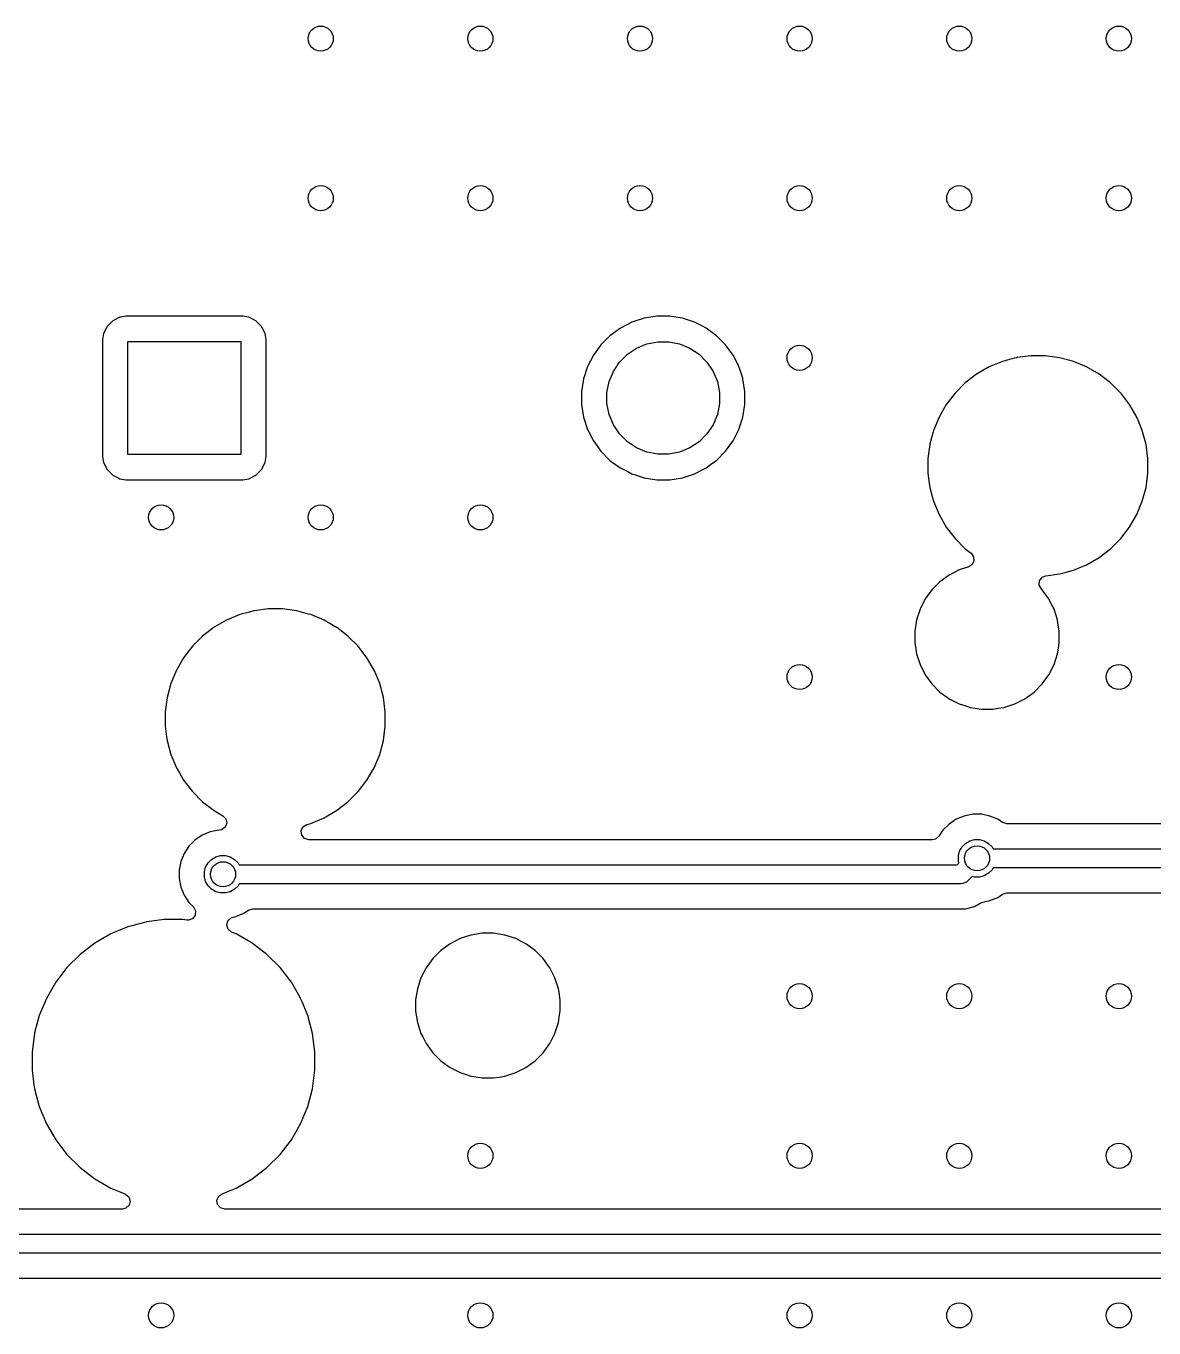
# Model space of a CAD drawing. Extents: x 2.6 to 14.2, y -9.4 to -3.8.
# Drawn here: x 10.599 to 11.305, y -7.138 to -6.323 of the extents above; entities that cross this region are included whole.
import ezdxf

# ---------------------------------------------------------------- set-up
doc = ezdxf.new("R2010")
doc.units = 0
doc.header["$MEASUREMENT"] = 0
doc.layers.add('BLACK', color=7, linetype='CONTINUOUS')

msp = doc.modelspace()

# ---------------------------------------------------------------- linework, layer by layer
at = {"layer": 'BLACK', "linetype": 'CONTINUOUS'}
for p, q in [((10.65298, -6.50739), (10.64945, -6.51092)), ((10.65743, -6.50512), (10.65298, -6.50739)), ((10.65298, -6.50739), (10.65298, -6.50739)), ((10.65298, -6.50739), (10.65298, -6.50739)), ((10.65794, -6.50504), (10.65743, -6.50512)), ((10.66113, -6.50454), (10.65794, -6.50504)), ((10.73447, -6.50454), (10.66113, -6.50454)), ((10.73817, -6.50512), (10.73447, -6.50454)), ((10.73905, -6.50558), (10.73817, -6.50512)), ((10.74262, -6.50739), (10.73905, -6.50558)), ((10.74615, -6.51092), (10.74262, -6.50739)), ((10.74262, -6.50739), (10.74262, -6.50739)), ((10.74262, -6.50739), (10.74262, -6.50739)), ((10.97814, -6.50829), (10.97096, -6.51195)), ((10.98581, -6.5058), (10.97814, -6.50829)), ((10.99281, -6.50469), (10.98581, -6.5058)), ((10.99377, -6.50454), (10.99281, -6.50469)), ((11.00183, -6.50454), (10.99377, -6.50454)), ((11.00292, -6.50471), (11.00183, -6.50454)), ((11.00979, -6.5058), (11.00292, -6.50471)), ((11.01745, -6.50829), (11.00979, -6.5058)), ((11.02239, -6.51081), (11.01745, -6.50829)), ((10.64718, -6.51537), (10.6466, -6.51907)), ((10.64884, -6.51213), (10.64718, -6.51537)), ((10.64945, -6.51092), (10.64884, -6.51213)), ((10.64945, -6.51092), (10.64945, -6.51092)), ((10.64945, -6.51092), (10.64945, -6.51092)), ((10.74842, -6.51537), (10.74615, -6.51092)), ((10.74615, -6.51092), (10.74615, -6.51092)), ((10.74615, -6.51092), (10.74615, -6.51092)), ((10.749, -6.51907), (10.74842, -6.51537)), ((10.96444, -6.51669), (10.95875, -6.52239)), ((10.97096, -6.51195), (10.96444, -6.51669)), ((11.02463, -6.51195), (11.02239, -6.51081)), ((11.03115, -6.51669), (11.02463, -6.51195)), ((11.02463, -6.51195), (11.02463, -6.51195)), ((11.02463, -6.51195), (11.02463, -6.51195)), ((11.03685, -6.52239), (11.03115, -6.51669)), ((10.6466, -6.51907), (10.6466, -6.59241)), ((10.66237, -6.59117), (10.66237, -6.52031)), ((10.66237, -6.52031), (10.73323, -6.52031)), ((10.73323, -6.52031), (10.73323, -6.59117)), ((10.749, -6.55171), (10.749, -6.51907)), ((10.95875, -6.52239), (10.95401, -6.5289)), ((10.97532, -6.52835), (10.9811, -6.52449)), ((10.9811, -6.52449), (10.98751, -6.52183)), ((10.98751, -6.52183), (10.99433, -6.52048)), ((10.99433, -6.52048), (11.00127, -6.52048)), ((11.00127, -6.52048), (11.00808, -6.52183)), ((11.00808, -6.52183), (11.0145, -6.52449)), ((11.0145, -6.52449), (11.02028, -6.52835)), ((11.04096, -6.52804), (11.03685, -6.52239)), ((10.95401, -6.5289), (10.95035, -6.53609)), ((10.96655, -6.53904), (10.97041, -6.53326)), ((10.97041, -6.53326), (10.97532, -6.52835)), ((11.02028, -6.52835), (11.02519, -6.53326)), ((11.02519, -6.53326), (11.02905, -6.53904)), ((11.04159, -6.52891), (11.04096, -6.52804)), ((11.04259, -6.53087), (11.04159, -6.52891)), ((11.04525, -6.53609), (11.04259, -6.53087)), ((11.2103, -6.53284), (11.20196, -6.5363)), ((11.21766, -6.53087), (11.2103, -6.53284)), ((11.21903, -6.53051), (11.21766, -6.53087)), ((11.21946, -6.53045), (11.21903, -6.53051)), ((11.22799, -6.52933), (11.21946, -6.53045)), ((11.23702, -6.52933), (11.22799, -6.52933)), ((11.22799, -6.52933), (11.22799, -6.52933)), ((11.24448, -6.53031), (11.23702, -6.52933)), ((11.23702, -6.52933), (11.23702, -6.52933)), ((11.24598, -6.53051), (11.24448, -6.53031)), ((11.25408, -6.53268), (11.24598, -6.53051)), ((11.2547, -6.53284), (11.25408, -6.53268)), ((11.26305, -6.5363), (11.2547, -6.53284)), ((10.95035, -6.53609), (10.94786, -6.54375)), ((10.96389, -6.54545), (10.96655, -6.53904)), ((11.02905, -6.53904), (11.03171, -6.54545)), ((11.04573, -6.53756), (11.04525, -6.53609)), ((11.04525, -6.53609), (11.04525, -6.53609)), ((11.04525, -6.53609), (11.04525, -6.53609)), ((11.04761, -6.54336), (11.04573, -6.53756)), ((11.19413, -6.54082), (11.18697, -6.54632)), ((11.20196, -6.5363), (11.19413, -6.54082)), ((11.20196, -6.5363), (11.20196, -6.5363)), ((11.2636, -6.53662), (11.26305, -6.5363)), ((11.26305, -6.5363), (11.26305, -6.5363)), ((11.26988, -6.54024), (11.2636, -6.53662)), ((11.27088, -6.54082), (11.26988, -6.54024)), ((11.27804, -6.54632), (11.27088, -6.54082)), ((10.94786, -6.54375), (10.9466, -6.55171)), ((10.96254, -6.55227), (10.96389, -6.54545)), ((11.03171, -6.54545), (11.03306, -6.55227)), ((11.04774, -6.54375), (11.04761, -6.54336)), ((11.049, -6.55171), (11.04774, -6.54375)), ((11.18697, -6.54632), (11.18058, -6.55271)), ((11.28443, -6.55271), (11.27804, -6.54632)), ((11.27804, -6.54632), (11.27804, -6.54632)), ((10.749, -6.59241), (10.749, -6.55171)), ((10.9466, -6.55171), (10.9466, -6.55977)), ((10.96254, -6.55921), (10.96254, -6.55227)), ((11.03306, -6.55227), (11.03306, -6.55921)), ((11.049, -6.55977), (11.049, -6.55171)), ((11.18058, -6.55271), (11.17508, -6.55987)), ((11.2848, -6.55319), (11.28443, -6.55271)), ((11.28443, -6.55271), (11.28443, -6.55271)), ((11.28443, -6.55271), (11.28443, -6.55271)), ((11.28993, -6.55987), (11.2848, -6.55319)), ((10.9466, -6.55977), (10.94786, -6.56773)), ((10.96389, -6.56603), (10.96254, -6.55921)), ((10.96655, -6.57244), (10.96389, -6.56603)), ((11.03171, -6.56603), (11.02905, -6.57244)), ((11.03306, -6.55921), (11.03171, -6.56603)), ((11.04774, -6.56773), (11.049, -6.55977)), ((11.17508, -6.55987), (11.17056, -6.5677)), ((11.29445, -6.5677), (11.28993, -6.55987)), ((11.28993, -6.55987), (11.28993, -6.55987)), ((11.28993, -6.55987), (11.28993, -6.55987)), ((10.94786, -6.56773), (10.95035, -6.57539)), ((10.97041, -6.57822), (10.96655, -6.57244)), ((11.02905, -6.57244), (11.02519, -6.57822)), ((11.04525, -6.57539), (11.04774, -6.56773)), ((11.17056, -6.5677), (11.1671, -6.57604)), ((11.17056, -6.5677), (11.17056, -6.5677)), ((11.29528, -6.5697), (11.29445, -6.5677)), ((11.29445, -6.5677), (11.29445, -6.5677)), ((11.29445, -6.5677), (11.29445, -6.5677)), ((11.2979, -6.57604), (11.29528, -6.5697)), ((10.95035, -6.57539), (10.95192, -6.57848)), ((10.95192, -6.57848), (10.95388, -6.58233)), ((10.95388, -6.58233), (10.95401, -6.58258)), ((10.95401, -6.58258), (10.95875, -6.58909)), ((10.97532, -6.58313), (10.97041, -6.57822)), ((11.02519, -6.57822), (11.02028, -6.58313)), ((11.04018, -6.58452), (11.04159, -6.58258)), ((11.04159, -6.58258), (11.04525, -6.57539)), ((11.16689, -6.57684), (11.16483, -6.58454)), ((11.1671, -6.57604), (11.16689, -6.57684)), ((11.30024, -6.58477), (11.2979, -6.57604)), ((10.73323, -6.59117), (10.66237, -6.59117)), ((10.95875, -6.58909), (10.95875, -6.5891)), ((10.95875, -6.5891), (10.96444, -6.59479)), ((10.9811, -6.58699), (10.97532, -6.58313)), ((10.98751, -6.58965), (10.9811, -6.58699)), ((10.99433, -6.591), (10.98751, -6.58965)), ((11.00127, -6.591), (10.99433, -6.591)), ((11.00808, -6.58965), (11.00127, -6.591)), ((11.0145, -6.58699), (11.00808, -6.58965)), ((11.02028, -6.58313), (11.0145, -6.58699)), ((11.03115, -6.59479), (11.03685, -6.5891)), ((11.03685, -6.58909), (11.04018, -6.58452)), ((11.03685, -6.5891), (11.03685, -6.58909)), ((11.03685, -6.5891), (11.03685, -6.5891)), ((11.16477, -6.58477), (11.16359, -6.59373)), ((11.16483, -6.58454), (11.16477, -6.58477)), ((11.16477, -6.58477), (11.16477, -6.58477)), ((11.30142, -6.59373), (11.30024, -6.58477)), ((10.6466, -6.59241), (10.64698, -6.59479)), ((10.64698, -6.59479), (10.64718, -6.59611)), ((10.64718, -6.59611), (10.64945, -6.60056)), ((10.74615, -6.60056), (10.74842, -6.59611)), ((10.74842, -6.59611), (10.749, -6.59241)), ((10.74842, -6.59611), (10.74842, -6.59611)), ((10.74842, -6.59611), (10.74842, -6.59611)), ((10.749, -6.59241), (10.749, -6.59241)), ((10.96444, -6.59479), (10.96942, -6.59841)), ((10.96942, -6.59841), (10.97096, -6.59953)), ((11.02463, -6.59953), (11.02833, -6.59685)), ((11.02833, -6.59685), (11.03115, -6.59479)), ((11.03115, -6.59479), (11.03115, -6.59479)), ((11.03115, -6.59479), (11.03115, -6.59479)), ((11.16359, -6.59373), (11.16359, -6.60276)), ((11.30142, -6.60276), (11.30142, -6.59373)), ((10.64945, -6.60056), (10.64945, -6.60056)), ((10.64945, -6.60056), (10.64945, -6.60056)), ((10.64945, -6.60056), (10.65298, -6.60409)), ((10.65298, -6.60409), (10.65298, -6.60409)), ((10.65298, -6.60409), (10.65298, -6.60409)), ((10.65298, -6.60409), (10.65685, -6.60606)), ((10.65685, -6.60606), (10.65743, -6.60636)), ((10.65743, -6.60636), (10.66113, -6.60694)), ((10.66113, -6.60694), (10.66113, -6.60694)), ((10.66113, -6.60694), (10.73447, -6.60694)), ((10.73447, -6.60694), (10.73817, -6.60636)), ((10.73817, -6.60636), (10.74262, -6.60409)), ((10.74262, -6.60409), (10.74615, -6.60056)), ((10.97096, -6.59953), (10.97554, -6.60186)), ((10.97554, -6.60186), (10.97814, -6.60319)), ((10.97814, -6.60319), (10.97814, -6.60319)), ((10.97814, -6.60319), (10.97814, -6.60319)), ((10.97814, -6.60319), (10.98091, -6.60409)), ((10.98091, -6.60409), (10.98581, -6.60568)), ((10.98581, -6.60568), (10.98979, -6.60631)), ((10.98979, -6.60631), (10.99377, -6.60694)), ((10.99377, -6.60694), (10.99377, -6.60694)), ((10.99377, -6.60694), (11.00183, -6.60694)), ((11.00183, -6.60694), (11.00979, -6.60568)), ((11.00183, -6.60694), (11.00183, -6.60694)), ((11.00979, -6.60568), (11.01745, -6.60319)), ((11.01745, -6.60319), (11.02463, -6.59953)), ((11.16359, -6.60276), (11.16442, -6.60909)), ((11.30024, -6.61172), (11.30142, -6.60276)), ((11.16442, -6.60909), (11.16477, -6.61172)), ((11.16477, -6.61172), (11.16606, -6.61654)), ((11.2979, -6.62044), (11.30024, -6.61172)), ((11.16606, -6.61654), (11.1671, -6.62044)), ((11.1671, -6.62044), (11.17056, -6.62879)), ((11.29445, -6.62879), (11.2979, -6.62044)), ((11.17056, -6.62879), (11.17056, -6.62879)), ((11.17056, -6.62879), (11.17508, -6.63661)), ((11.28993, -6.63661), (11.29445, -6.62879)), ((11.17508, -6.63661), (11.18058, -6.64378)), ((11.28443, -6.64378), (11.28993, -6.63661)), ((11.18058, -6.64378), (11.18058, -6.64378)), ((11.18058, -6.64378), (11.18697, -6.65017)), ((11.27804, -6.65017), (11.28443, -6.64378)), ((11.28443, -6.64378), (11.28443, -6.64378)), ((11.28443, -6.64378), (11.28443, -6.64378)), ((11.18697, -6.65017), (11.18697, -6.65017)), ((11.18697, -6.65017), (11.19064, -6.65299)), ((11.19064, -6.65299), (11.19226, -6.65521)), ((11.19226, -6.65521), (11.19242, -6.65795)), ((11.26305, -6.66019), (11.27088, -6.65567)), ((11.27088, -6.65567), (11.27804, -6.65017)), ((11.27804, -6.65017), (11.27804, -6.65017)), ((11.27804, -6.65017), (11.27804, -6.65017)), ((11.18324, -6.66343), (11.17689, -6.66667)), ((11.18917, -6.6615), (11.18324, -6.66343)), ((11.18324, -6.66343), (11.18324, -6.66343)), ((11.19108, -6.66035), (11.18917, -6.6615)), ((11.19242, -6.65795), (11.19108, -6.66035)), ((11.25013, -6.66487), (11.2547, -6.66364)), ((11.2547, -6.66364), (11.25987, -6.6615)), ((11.25987, -6.6615), (11.26302, -6.6602)), ((11.26302, -6.6602), (11.26305, -6.66019)), ((11.26305, -6.66019), (11.26305, -6.66019)), ((11.26305, -6.66019), (11.26305, -6.66019)), ((11.17112, -6.67086), (11.16608, -6.6759)), ((11.17689, -6.66667), (11.17112, -6.67086)), ((11.17112, -6.67086), (11.17112, -6.67086)), ((11.23335, -6.67298), (11.23355, -6.67023)), ((11.23355, -6.67023), (11.2352, -6.66803)), ((11.2352, -6.66803), (11.23749, -6.6671)), ((11.23749, -6.6671), (11.24598, -6.66598)), ((11.24598, -6.66598), (11.25013, -6.66487)), ((11.16608, -6.6759), (11.16189, -6.68167)), ((11.16608, -6.6759), (11.16608, -6.6759)), ((11.23467, -6.67539), (11.23335, -6.67298)), ((11.23518, -6.6759), (11.23467, -6.67539)), ((11.23804, -6.67984), (11.23518, -6.6759)), ((11.23518, -6.6759), (11.23518, -6.6759)), ((11.23937, -6.68167), (11.23804, -6.67984)), ((10.74128, -6.6891), (10.73773, -6.69006)), ((10.74171, -6.68905), (10.74128, -6.6891)), ((10.75024, -6.68793), (10.74171, -6.68905)), ((10.75927, -6.68793), (10.75024, -6.68793)), ((10.75024, -6.68793), (10.75024, -6.68793)), ((10.76673, -6.68891), (10.75927, -6.68793)), ((10.75927, -6.68793), (10.75927, -6.68793)), ((10.76823, -6.6891), (10.76673, -6.68891)), ((10.77565, -6.69109), (10.76823, -6.6891)), ((11.15865, -6.68802), (11.15645, -6.6948)), ((11.16189, -6.68167), (11.15865, -6.68802)), ((11.15865, -6.68802), (11.15865, -6.68802)), ((11.24112, -6.6851), (11.23937, -6.68167)), ((11.24261, -6.68802), (11.24112, -6.6851)), ((11.24481, -6.6948), (11.24261, -6.68802)), ((11.24261, -6.68802), (11.24261, -6.68802)), ((10.72421, -6.6949), (10.71638, -6.69942)), ((10.73255, -6.69144), (10.72421, -6.6949)), ((10.72421, -6.6949), (10.72421, -6.6949)), ((10.73773, -6.69006), (10.73255, -6.69144)), ((10.77696, -6.69144), (10.77565, -6.69109)), ((10.7853, -6.6949), (10.77696, -6.69144)), ((10.78897, -6.69702), (10.7853, -6.6949)), ((10.7853, -6.6949), (10.7853, -6.6949)), ((10.79278, -6.69922), (10.78897, -6.69702)), ((11.15645, -6.6948), (11.15533, -6.70184)), ((11.24508, -6.69653), (11.24481, -6.6948)), ((11.24592, -6.70184), (11.24508, -6.69653)), ((10.70922, -6.70492), (10.70283, -6.71131)), ((10.71638, -6.69942), (10.70922, -6.70492)), ((10.79313, -6.69942), (10.79278, -6.69922)), ((10.79629, -6.70184), (10.79313, -6.69942)), ((10.80029, -6.70492), (10.79629, -6.70184)), ((10.80668, -6.7113), (10.80029, -6.70492)), ((10.80029, -6.70492), (10.80029, -6.70492)), ((11.15533, -6.70184), (11.15533, -6.70897)), ((11.24592, -6.70897), (11.24592, -6.70184)), ((10.70283, -6.71131), (10.69733, -6.71847)), ((10.80668, -6.71131), (10.80668, -6.7113)), ((10.81218, -6.71847), (10.80668, -6.71131)), ((11.15533, -6.70897), (11.15645, -6.71601)), ((11.24481, -6.71601), (11.24538, -6.71239)), ((11.24538, -6.71239), (11.24592, -6.70897)), ((10.69733, -6.71847), (10.69281, -6.7263)), ((10.8167, -6.7263), (10.81218, -6.71847)), ((10.81218, -6.71847), (10.81218, -6.71847)), ((10.81218, -6.71847), (10.81218, -6.71847)), ((11.15645, -6.71601), (11.15865, -6.72279)), ((11.24261, -6.72279), (11.24481, -6.71601)), ((10.69281, -6.7263), (10.68936, -6.73464)), ((10.69281, -6.7263), (10.69281, -6.7263)), ((10.81808, -6.72963), (10.8167, -6.7263)), ((10.8167, -6.7263), (10.8167, -6.7263)), ((10.8167, -6.7263), (10.8167, -6.7263)), ((10.82015, -6.73464), (10.81808, -6.72963)), ((11.15865, -6.72279), (11.15865, -6.72279)), ((11.15865, -6.72279), (11.16044, -6.7263)), ((11.16044, -6.7263), (11.16184, -6.72904)), ((11.16184, -6.72904), (11.16189, -6.72915)), ((11.16189, -6.72915), (11.16608, -6.73491)), ((11.23518, -6.73491), (11.23937, -6.72915)), ((11.23937, -6.72915), (11.24261, -6.72279)), ((10.68936, -6.73464), (10.68702, -6.74337)), ((10.82249, -6.74337), (10.82015, -6.73464)), ((11.16608, -6.73491), (11.16608, -6.73491)), ((11.16608, -6.73491), (11.17112, -6.73996)), ((11.23014, -6.73996), (11.23518, -6.73491)), ((10.68702, -6.74337), (10.68584, -6.75233)), ((10.68702, -6.74337), (10.68702, -6.74337)), ((10.82367, -6.75233), (10.82249, -6.74337)), ((11.17112, -6.73996), (11.17112, -6.73996)), ((11.17112, -6.73996), (11.17582, -6.74337)), ((11.17582, -6.74337), (11.17689, -6.74415)), ((11.17689, -6.74415), (11.18104, -6.74626)), ((11.21802, -6.74738), (11.22437, -6.74415)), ((11.22437, -6.74415), (11.23014, -6.73996)), ((10.68584, -6.75233), (10.68584, -6.76136)), ((10.82367, -6.76136), (10.82367, -6.75233)), ((11.18104, -6.74626), (11.18324, -6.74738)), ((11.18324, -6.74738), (11.18324, -6.74738)), ((11.18324, -6.74738), (11.18663, -6.74849)), ((11.18663, -6.74849), (11.19002, -6.74959)), ((11.19002, -6.74959), (11.19328, -6.7501)), ((11.19328, -6.7501), (11.19706, -6.7507)), ((11.19706, -6.7507), (11.19706, -6.7507)), ((11.19706, -6.7507), (11.20419, -6.7507)), ((11.20419, -6.7507), (11.20761, -6.75016)), ((11.20761, -6.75016), (11.21124, -6.74959)), ((11.21124, -6.74959), (11.21802, -6.74738)), ((10.68584, -6.76136), (10.68671, -6.76798)), ((10.82249, -6.77032), (10.82367, -6.76136)), ((10.68671, -6.76798), (10.68702, -6.77032)), ((10.68702, -6.77032), (10.68855, -6.77606)), ((10.82015, -6.77904), (10.82249, -6.77032)), ((10.68855, -6.77606), (10.68936, -6.77904)), ((10.68936, -6.77904), (10.69281, -6.78739)), ((10.8167, -6.78739), (10.82015, -6.77904)), ((10.69281, -6.78739), (10.69281, -6.78739)), ((10.69281, -6.78739), (10.69471, -6.79068)), ((10.69471, -6.79068), (10.69731, -6.79517)), ((10.69731, -6.79517), (10.69733, -6.79521)), ((10.81218, -6.79521), (10.8167, -6.78739)), ((10.69733, -6.79521), (10.70283, -6.80238)), ((10.70283, -6.80238), (10.70283, -6.80238)), ((10.70283, -6.80238), (10.70922, -6.80877)), ((10.80029, -6.80877), (10.80668, -6.80238)), ((10.80668, -6.80238), (10.81218, -6.79521)), ((10.80668, -6.80238), (10.80668, -6.80238)), ((10.80668, -6.80238), (10.80668, -6.80238)), ((10.70922, -6.80877), (10.70922, -6.80877)), ((10.70922, -6.80877), (10.71638, -6.81427)), ((10.79313, -6.81427), (10.80029, -6.80877)), ((10.80029, -6.80877), (10.80029, -6.80877)), ((10.80029, -6.80877), (10.80029, -6.80877)), ((10.71638, -6.81427), (10.71638, -6.81427)), ((10.71638, -6.81427), (10.71638, -6.81427)), ((10.71638, -6.81427), (10.72193, -6.81747)), ((10.72193, -6.81747), (10.72383, -6.81946)), ((10.72383, -6.81946), (10.72435, -6.82216)), ((10.77696, -6.82224), (10.7853, -6.81879)), ((10.7853, -6.81879), (10.79313, -6.81427)), ((11.18635, -6.81764), (11.18133, -6.81972)), ((11.19167, -6.81658), (11.18635, -6.81764)), ((11.18635, -6.81764), (11.18635, -6.81764)), ((11.19711, -6.81658), (11.19167, -6.81658)), ((11.19167, -6.81658), (11.19167, -6.81658)), ((11.20243, -6.81764), (11.19711, -6.81658)), ((11.19711, -6.81658), (11.19711, -6.81658)), ((11.20745, -6.81972), (11.20243, -6.81764)), ((11.20243, -6.81764), (11.20243, -6.81764)), ((10.71398, -6.82764), (10.70896, -6.82972)), ((10.71931, -6.82658), (10.71398, -6.82764)), ((10.71398, -6.82764), (10.71398, -6.82764)), ((10.71949, -6.82658), (10.71931, -6.82658)), ((10.72109, -6.82631), (10.71949, -6.82658)), ((10.72333, -6.82472), (10.72109, -6.82631)), ((10.72435, -6.82216), (10.72333, -6.82472)), ((10.77097, -6.82691), (10.77211, -6.82441)), ((10.77136, -6.82963), (10.77097, -6.82691)), ((10.77211, -6.82441), (10.77443, -6.82292)), ((10.77443, -6.82292), (10.77454, -6.82289)), ((10.77454, -6.82289), (10.77696, -6.82224)), ((11.17297, -6.82658), (11.17047, -6.83032)), ((11.17681, -6.82274), (11.17297, -6.82658)), ((11.17297, -6.82658), (11.17297, -6.82658)), ((11.18133, -6.81972), (11.17681, -6.82274)), ((11.17681, -6.82274), (11.17681, -6.82274)), ((11.18133, -6.81972), (11.18133, -6.81972)), ((11.21036, -6.82167), (11.20745, -6.81972)), ((11.20745, -6.81972), (11.20745, -6.81972)), ((11.21044, -6.82171), (11.21036, -6.82167)), ((11.21307, -6.82249), (11.21044, -6.82171)), ((11.87595, -6.82249), (11.21307, -6.82249)), ((10.70445, -6.83274), (10.70061, -6.83658)), ((10.70896, -6.82972), (10.70445, -6.83274)), ((10.70445, -6.83274), (10.70445, -6.83274)), ((10.70896, -6.82972), (10.70896, -6.82972)), ((10.77316, -6.83171), (10.77136, -6.82963)), ((10.7758, -6.83249), (10.77316, -6.83171)), ((11.16641, -6.83249), (10.7758, -6.83249)), ((11.16836, -6.83208), (11.16641, -6.83249)), ((11.17047, -6.83032), (11.16836, -6.83208)), ((11.18502, -6.83697), (11.1872, -6.83479)), ((11.1872, -6.83479), (11.18987, -6.83325)), ((11.18987, -6.83325), (11.19285, -6.83245)), ((11.19285, -6.83245), (11.19593, -6.83245)), ((11.19593, -6.83245), (11.19891, -6.83325)), ((11.19891, -6.83325), (11.20158, -6.83479)), ((11.20158, -6.83479), (11.20376, -6.83697)), ((10.69759, -6.8411), (10.69551, -6.84612)), ((10.70061, -6.83658), (10.69759, -6.8411)), ((10.69759, -6.8411), (10.69759, -6.8411)), ((10.70061, -6.83658), (10.70061, -6.83658)), ((10.71484, -6.84479), (10.71751, -6.84325)), ((10.71751, -6.84325), (10.72049, -6.84245)), ((10.72049, -6.84245), (10.72357, -6.84245)), ((10.72357, -6.84245), (10.72655, -6.84325)), ((10.72655, -6.84325), (10.72922, -6.84479)), ((11.18268, -6.84262), (11.18348, -6.83964)), ((11.18268, -6.8457), (11.18268, -6.84262)), ((11.18348, -6.83964), (11.18502, -6.83697)), ((11.20376, -6.83697), (11.2045, -6.83826)), ((11.2045, -6.83826), (11.8845, -6.83826)), ((10.69551, -6.84612), (10.69445, -6.85145)), ((10.69445, -6.85145), (10.69445, -6.85145)), ((10.69445, -6.85145), (10.69445, -6.85688)), ((10.69551, -6.84612), (10.69551, -6.84612)), ((10.71032, -6.85262), (10.71112, -6.84964)), ((10.71112, -6.84964), (10.71266, -6.84697)), ((10.71266, -6.84697), (10.71484, -6.84479)), ((10.72922, -6.84479), (10.7314, -6.84697)), ((10.7314, -6.84697), (10.73214, -6.84826)), ((10.73214, -6.84826), (11.18194, -6.84826)), ((11.18194, -6.84826), (11.18306, -6.84714)), ((11.18306, -6.84714), (11.18268, -6.8457)), ((11.20376, -6.85135), (11.20158, -6.85353)), ((11.2045, -6.85007), (11.20376, -6.85135)), ((11.88694, -6.85007), (11.2045, -6.85007)), ((10.69445, -6.85688), (10.69445, -6.85688)), ((10.69445, -6.85688), (10.69445, -6.85688)), ((10.69445, -6.85688), (10.69551, -6.86221)), ((10.71032, -6.8557), (10.71032, -6.85262)), ((10.71112, -6.85868), (10.71032, -6.8557)), ((10.71266, -6.86135), (10.71112, -6.85868)), ((10.73214, -6.86007), (10.7314, -6.86135)), ((11.18439, -6.86007), (10.73214, -6.86007)), ((11.18554, -6.85995), (11.18439, -6.86007)), ((11.18661, -6.85951), (11.18554, -6.85995)), ((11.18767, -6.85907), (11.18661, -6.85951)), ((11.18857, -6.85834), (11.18767, -6.85907)), ((11.19142, -6.85549), (11.18857, -6.85834)), ((11.19285, -6.85587), (11.19142, -6.85549)), ((11.19593, -6.85587), (11.19285, -6.85587)), ((11.19891, -6.85507), (11.19593, -6.85587)), ((11.20158, -6.85353), (11.19891, -6.85507)), ((10.69551, -6.86221), (10.69551, -6.86221)), ((10.69551, -6.86221), (10.69759, -6.86722)), ((10.69759, -6.86722), (10.69759, -6.86723)), ((10.69759, -6.86723), (10.70061, -6.87174)), ((10.71484, -6.86353), (10.71266, -6.86135)), ((10.71751, -6.86507), (10.71484, -6.86353)), ((10.72049, -6.86587), (10.71751, -6.86507)), ((10.72357, -6.86587), (10.72049, -6.86587)), ((10.72655, -6.86507), (10.72357, -6.86587)), ((10.72922, -6.86353), (10.72655, -6.86507)), ((10.7314, -6.86135), (10.72922, -6.86353)), ((11.20745, -6.8686), (11.21036, -6.86666)), ((11.21036, -6.86666), (11.21299, -6.86584)), ((11.21299, -6.86584), (11.21307, -6.86583)), ((11.21307, -6.86583), (11.8898, -6.86583)), ((10.70061, -6.87174), (10.70061, -6.87174)), ((10.70061, -6.87174), (10.70348, -6.87461)), ((10.70348, -6.87461), (10.7048, -6.87703)), ((10.73509, -6.8786), (10.738, -6.87666)), ((10.738, -6.87666), (10.74063, -6.87584)), ((10.74063, -6.87584), (10.74071, -6.87583)), ((10.74071, -6.87583), (11.18724, -6.87583)), ((11.18724, -6.87583), (11.19276, -6.87436)), ((11.18724, -6.87583), (11.18724, -6.87583)), ((11.18724, -6.87583), (11.18724, -6.87583)), ((11.19276, -6.87436), (11.19324, -6.87408)), ((11.19324, -6.87408), (11.19669, -6.87209)), ((11.19669, -6.87209), (11.19818, -6.87153)), ((11.19818, -6.87153), (11.19972, -6.87122)), ((11.19972, -6.87122), (11.20243, -6.87068)), ((11.20243, -6.87068), (11.20736, -6.86864)), ((11.20736, -6.86864), (11.20745, -6.8686)), ((11.20745, -6.8686), (11.20745, -6.8686)), ((11.20745, -6.8686), (11.20745, -6.8686)), ((10.67368, -6.88408), (10.66493, -6.88643)), ((10.67424, -6.88401), (10.67368, -6.88408)), ((10.6852, -6.88257), (10.67424, -6.88401)), ((10.69681, -6.88257), (10.6852, -6.88257)), ((10.6852, -6.88257), (10.6852, -6.88257)), ((10.69939, -6.88291), (10.69681, -6.88257)), ((10.69681, -6.88257), (10.69681, -6.88257)), ((10.69681, -6.88257), (10.69681, -6.88257)), ((10.70037, -6.88294), (10.69939, -6.88291)), ((10.70295, -6.88197), (10.70037, -6.88294)), ((10.7046, -6.87977), (10.70295, -6.88197)), ((10.7048, -6.87703), (10.7046, -6.87977)), ((10.72437, -6.886), (10.72505, -6.88333)), ((10.72505, -6.88333), (10.72706, -6.88146)), ((10.72706, -6.88146), (10.72829, -6.88103)), ((10.72829, -6.88103), (10.73007, -6.88068)), ((10.73007, -6.88068), (10.73509, -6.8786)), ((10.65173, -6.89153), (10.64167, -6.89734)), ((10.66246, -6.88709), (10.65173, -6.89153)), ((10.65173, -6.89153), (10.65173, -6.89153)), ((10.66493, -6.88643), (10.66246, -6.88709)), ((10.66246, -6.88709), (10.66246, -6.88709)), ((10.72523, -6.88861), (10.72437, -6.886)), ((10.72738, -6.89033), (10.72523, -6.88861)), ((10.73028, -6.89153), (10.72738, -6.89033)), ((10.74033, -6.89734), (10.73028, -6.89153)), ((10.73028, -6.89153), (10.73028, -6.89153)), ((10.87736, -6.89226), (10.87058, -6.89446)), ((10.8844, -6.89114), (10.87736, -6.89226)), ((10.89153, -6.89114), (10.8844, -6.89114)), ((10.8844, -6.89114), (10.8844, -6.89114)), ((10.89857, -6.89226), (10.89153, -6.89114)), ((10.89153, -6.89114), (10.89153, -6.89114)), ((10.90535, -6.89446), (10.89857, -6.89226)), ((10.64167, -6.89734), (10.63246, -6.90441)), ((10.74955, -6.90441), (10.74033, -6.89734)), ((10.86423, -6.8977), (10.85846, -6.90189)), ((10.87058, -6.89446), (10.86423, -6.8977)), ((10.87058, -6.89446), (10.87058, -6.89446)), ((10.90924, -6.89644), (10.90535, -6.89446)), ((10.90535, -6.89446), (10.90535, -6.89446)), ((10.91171, -6.8977), (10.90924, -6.89644)), ((10.91747, -6.90189), (10.91171, -6.8977)), ((10.91171, -6.8977), (10.91171, -6.8977)), ((10.91171, -6.8977), (10.91171, -6.8977)), ((10.63246, -6.90441), (10.62425, -6.91262)), ((10.63246, -6.90441), (10.63246, -6.90441)), ((10.75776, -6.91262), (10.74955, -6.90441)), ((10.74955, -6.90441), (10.74955, -6.90441)), ((10.85342, -6.90693), (10.84923, -6.9127)), ((10.85846, -6.90189), (10.85342, -6.90693)), ((10.85342, -6.90693), (10.85342, -6.90693)), ((10.85846, -6.90189), (10.85846, -6.90189)), ((10.92251, -6.90693), (10.91747, -6.90189)), ((10.91747, -6.90189), (10.91747, -6.90189)), ((10.9255, -6.91104), (10.92251, -6.90693)), ((10.92251, -6.90693), (10.92251, -6.90693)), ((10.62425, -6.91262), (10.61718, -6.92184)), ((10.62425, -6.91262), (10.62425, -6.91262)), ((10.76483, -6.92184), (10.75776, -6.91262)), ((10.75776, -6.91262), (10.75776, -6.91262)), ((10.84923, -6.9127), (10.84599, -6.91905)), ((10.92671, -6.9127), (10.9255, -6.91104)), ((10.92839, -6.91601), (10.92671, -6.9127)), ((10.92994, -6.91905), (10.92839, -6.91601)), ((10.61718, -6.92184), (10.61137, -6.9319)), ((10.77039, -6.93146), (10.76483, -6.92184)), ((10.84599, -6.91905), (10.84379, -6.92583)), ((10.84599, -6.91905), (10.84599, -6.91905)), ((10.93035, -6.92031), (10.92994, -6.91905)), ((10.92994, -6.91905), (10.92994, -6.91905)), ((10.93078, -6.92163), (10.93035, -6.92031)), ((10.93215, -6.92583), (10.93078, -6.92163)), ((10.61137, -6.9319), (10.60692, -6.94263)), ((10.61137, -6.9319), (10.61137, -6.9319)), ((10.77064, -6.9319), (10.77039, -6.93146)), ((10.77104, -6.93287), (10.77064, -6.9319)), ((10.77174, -6.93455), (10.77104, -6.93287)), ((10.77104, -6.93287), (10.77104, -6.93287)), ((10.84379, -6.92583), (10.84267, -6.93287)), ((10.84267, -6.93287), (10.84267, -6.94)), ((10.9323, -6.92679), (10.93215, -6.92583)), ((10.93215, -6.92583), (10.93215, -6.92583)), ((10.93326, -6.93287), (10.9323, -6.92679)), ((10.93326, -6.94), (10.93326, -6.93287)), ((10.77452, -6.94127), (10.77174, -6.93455)), ((10.77508, -6.94263), (10.77452, -6.94127)), ((10.84267, -6.94), (10.84379, -6.94705)), ((10.9329, -6.94231), (10.93326, -6.94)), ((10.60692, -6.94263), (10.60402, -6.95347)), ((10.60692, -6.94263), (10.60692, -6.94263)), ((10.77809, -6.95385), (10.77508, -6.94263)), ((10.84379, -6.94705), (10.84599, -6.95383)), ((10.92994, -6.95383), (10.93215, -6.94705)), ((10.93215, -6.94705), (10.9329, -6.94231)), ((10.60392, -6.95385), (10.6024, -6.96536)), ((10.60402, -6.95347), (10.60392, -6.95385)), ((10.60392, -6.95385), (10.60392, -6.95385)), ((10.77961, -6.96536), (10.77809, -6.95385)), ((10.84599, -6.95383), (10.84599, -6.95383)), ((10.84599, -6.95383), (10.84713, -6.95606)), ((10.84713, -6.95606), (10.84881, -6.95936)), ((10.92671, -6.96018), (10.92994, -6.95383)), ((10.6024, -6.96536), (10.6024, -6.97698)), ((10.77961, -6.97698), (10.77961, -6.96536)), ((10.84881, -6.95936), (10.84923, -6.96018)), ((10.84923, -6.96018), (10.85342, -6.96595)), ((10.85342, -6.96595), (10.85342, -6.96595)), ((10.85342, -6.96595), (10.85846, -6.97099)), ((10.91747, -6.97099), (10.92251, -6.96595)), ((10.92251, -6.96595), (10.92671, -6.96018)), ((10.85846, -6.97099), (10.85846, -6.97099)), ((10.85846, -6.97099), (10.86302, -6.9743)), ((10.86302, -6.9743), (10.86423, -6.97518)), ((10.91171, -6.97518), (10.91747, -6.97099)), ((10.6024, -6.97698), (10.60359, -6.98598)), ((10.77809, -6.98849), (10.77961, -6.97698)), ((10.86423, -6.97518), (10.86718, -6.97668)), ((10.86718, -6.97668), (10.87058, -6.97842)), ((10.87058, -6.97842), (10.87058, -6.97842)), ((10.87058, -6.97842), (10.87371, -6.97943)), ((10.87371, -6.97943), (10.87736, -6.98062)), ((10.87736, -6.98062), (10.88062, -6.98114)), ((10.88062, -6.98114), (10.8844, -6.98173)), ((10.8844, -6.98173), (10.8844, -6.98173)), ((10.8844, -6.98173), (10.89153, -6.98173)), ((10.89153, -6.98173), (10.89494, -6.98119)), ((10.89494, -6.98119), (10.89857, -6.98062)), ((10.89857, -6.98062), (10.90535, -6.97842)), ((10.90535, -6.97842), (10.91171, -6.97518)), ((10.60359, -6.98598), (10.60392, -6.98849)), ((10.60392, -6.98849), (10.60692, -6.99971)), ((10.77508, -6.99971), (10.77809, -6.98849)), ((10.60692, -6.99971), (10.60692, -6.99971)), ((10.60692, -6.99971), (10.61137, -7.01044)), ((10.77064, -7.01044), (10.77508, -6.99971)), ((10.61137, -7.01044), (10.61137, -7.01044)), ((10.61137, -7.01044), (10.61718, -7.0205)), ((10.76483, -7.0205), (10.77064, -7.01044)), ((10.61718, -7.0205), (10.62425, -7.02971)), ((10.75776, -7.02971), (10.76483, -7.0205)), ((10.62425, -7.02971), (10.62425, -7.02971)), ((10.62425, -7.02971), (10.63246, -7.03793)), ((10.74955, -7.03793), (10.75776, -7.02971)), ((10.63246, -7.03793), (10.63246, -7.03793)), ((10.63246, -7.03793), (10.64167, -7.045)), ((10.74033, -7.045), (10.74955, -7.03793)), ((10.64167, -7.045), (10.65173, -7.0508)), ((10.73028, -7.0508), (10.74033, -7.045)), ((10.65173, -7.0508), (10.65173, -7.0508)), ((10.65173, -7.0508), (10.65173, -7.0508)), ((10.65173, -7.0508), (10.65798, -7.05339)), ((10.65798, -7.05339), (10.66083, -7.05457)), ((10.66083, -7.05457), (10.66297, -7.0563)), ((10.71822, -7.05839), (10.71936, -7.05589)), ((10.71936, -7.05589), (10.72118, -7.05457)), ((10.72118, -7.05457), (10.72298, -7.05383)), ((10.72298, -7.05383), (10.73028, -7.0508)), ((10.65896, -7.06396), (10.41842, -7.06396)), ((10.66114, -7.06345), (10.65896, -7.06396)), ((10.66316, -7.06157), (10.66114, -7.06345)), ((10.66297, -7.0563), (10.66384, -7.05891)), ((10.66384, -7.05891), (10.66316, -7.06157)), ((10.71861, -7.06111), (10.71822, -7.05839)), ((10.72041, -7.06319), (10.71861, -7.06111)), ((10.72305, -7.06396), (10.72041, -7.06319)), ((11.46888, -7.06396), (10.72305, -7.06396)), ((10.40986, -7.07973), (12.17047, -7.07973)), ((12.17291, -7.09154), (10.40742, -7.09154)), ((10.40456, -7.10731), (12.17577, -7.10731))]:
    msp.add_line(p, q, dxfattribs=at)
at = {"layer": 'BLACK'}
for centre in [(10.78323, -6.33054), (10.88323, -6.33054), (10.98323, -6.33054), (11.08323, -6.33054), (11.18323, -6.33054), (11.28323, -6.33054), (10.78323, -6.43054), (10.88323, -6.43054), (10.98323, -6.43054), (11.08323, -6.43054), (11.18323, -6.43054), (11.28323, -6.43054), (11.08323, -6.53054), (10.68323, -6.63054), (10.78323, -6.63054), (10.88323, -6.63054), (11.08323, -6.73054), (11.28323, -6.73054), (11.19439, -6.84416), (10.72203, -6.85416), (11.08323, -6.93054), (11.18323, -6.93054), (11.28323, -6.93054), (10.88323, -7.03054), (11.08323, -7.03054), (11.18323, -7.03054), (11.28323, -7.03054), (10.68323, -7.13054), (10.88323, -7.13054), (11.08323, -7.13054), (11.18323, -7.13054), (11.28323, -7.13054)]:
    msp.add_circle(centre, 0.00787, dxfattribs=at)

doc.saveas('drawing.dxf')
